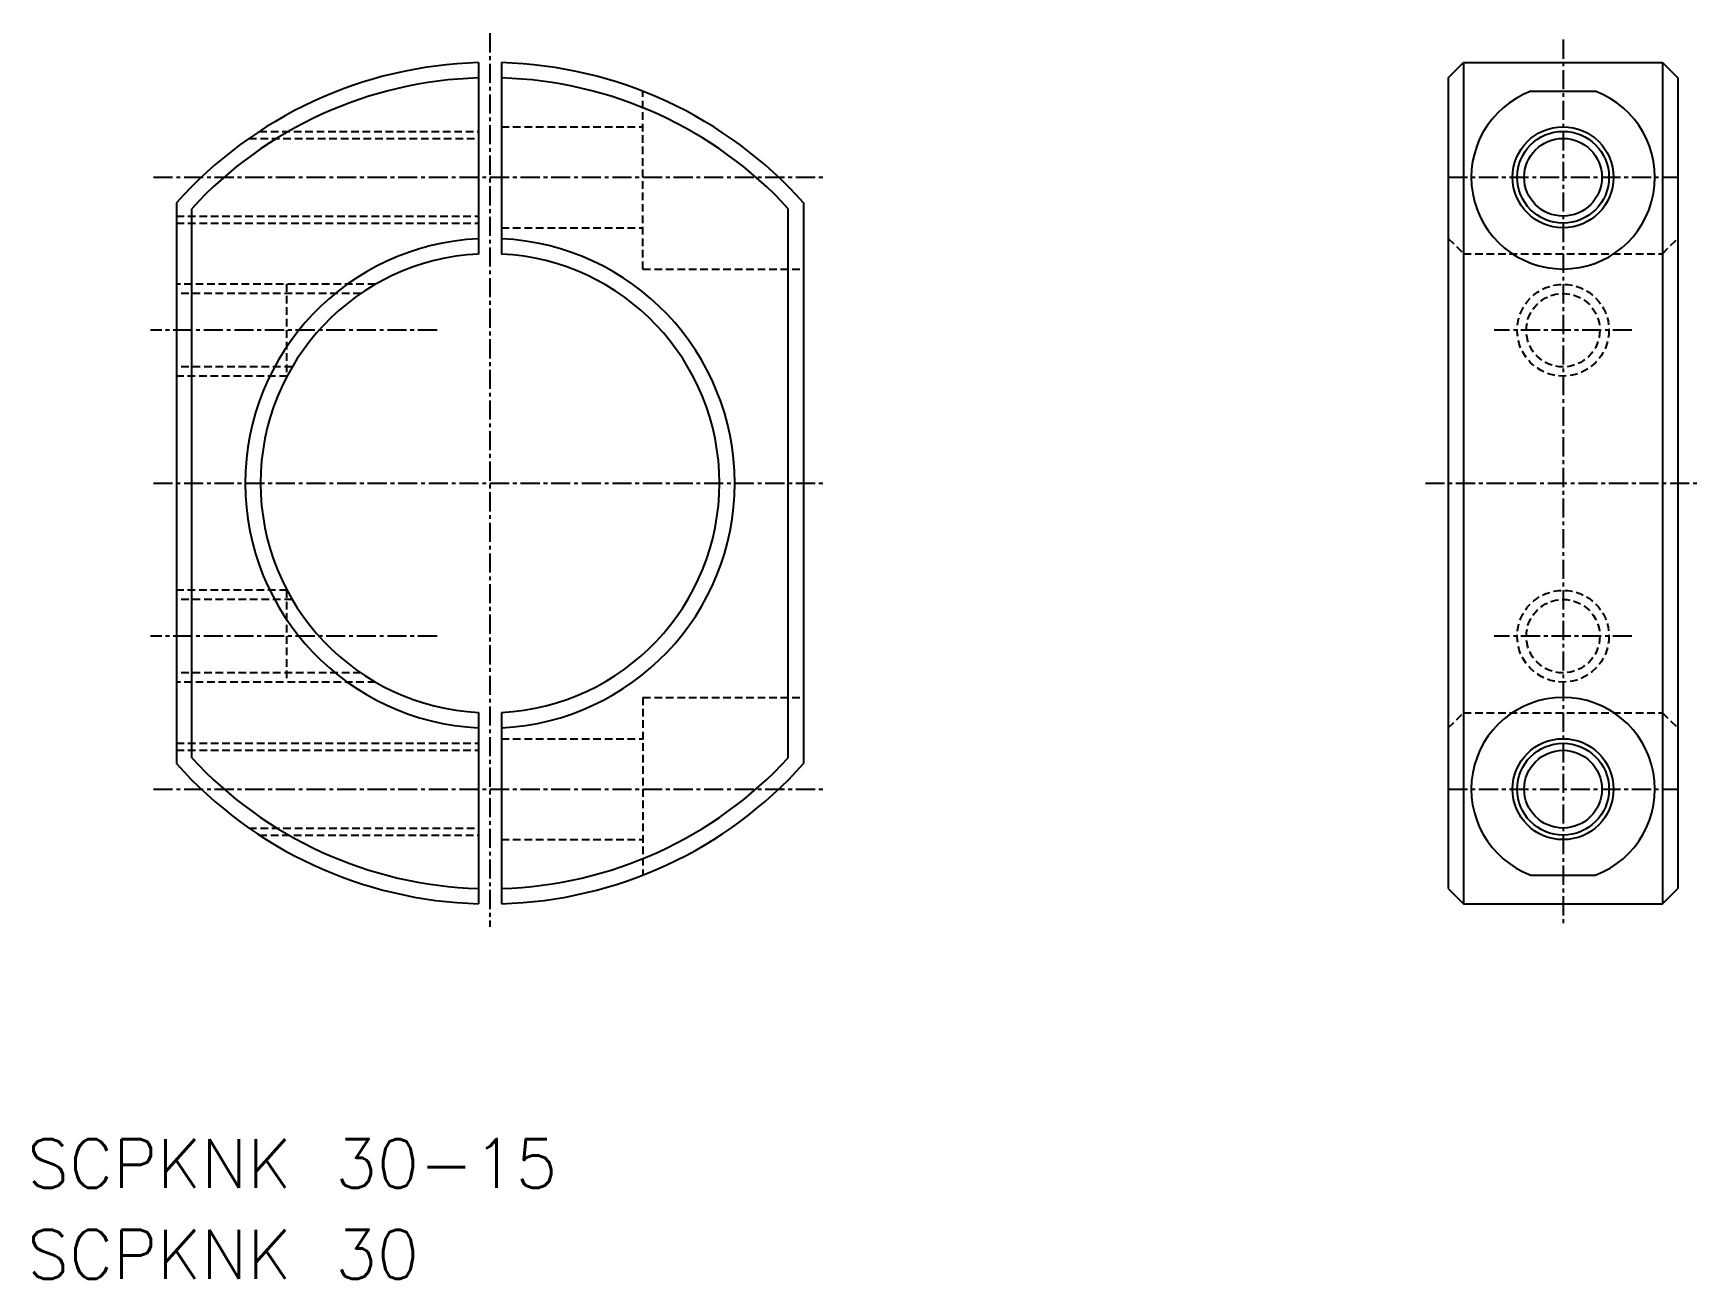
# Model space of a CAD drawing. Extents: x 917 to 1026, y 50 to 131.
import ezdxf

# ---------------------------------------------------------------- set-up
doc = ezdxf.new("R2010")
doc.units = 0
doc.linetypes.add('CENTER', pattern=[2, 1.25, -0.25, 0.25, -0.25])
doc.linetypes.add('DASHED', pattern=[0.75, 0.5, -0.25])
doc.layers.get('0').update_dxf_attribs({"linetype": 'CONTINUOUS'})
doc.layers.add('CENTER', color=1, linetype='CENTER')
doc.styles.get("Standard").update_dxf_attribs({"font": 'txt.shx', "bigfont": 'bigfont.shx'})

msp = doc.modelspace()

# ---------------------------------------------------------------- linework, layer by layer
at = {"color": 7, "linetype": 'CONTINUOUS'}
for p, q in [((946.34, 129.56), (946.34, 117.05)), ((947.84, 129.56), (947.84, 117.05)), ((1009.74, 128.57), (1010.74, 129.57)), ((1010.74, 129.57), (1010.74, 74.57)), ((1010.74, 129.57), (1023.74, 129.57)), ((1023.74, 129.57), (1023.74, 74.57)), ((1023.74, 129.57), (1024.74, 128.57)), ((1009.74, 128.57), (1009.74, 75.57)), ((1015.13, 127.69), (1019.34, 127.69)), ((1024.74, 128.57), (1024.74, 75.57)), ((926.59, 120.4), (926.59, 83.74)), ((927.59, 84.12), (927.59, 120.01)), ((966.59, 84.12), (966.59, 120.01)), ((967.59, 120.4), (967.59, 83.74)), ((946.34, 87.09), (946.34, 74.58)), ((947.84, 87.09), (947.84, 74.58)), ((1015.13, 76.45), (1019.34, 76.45)), ((1009.74, 75.57), (1010.74, 74.57)), ((1023.74, 74.57), (1024.74, 75.57)), ((1010.74, 74.57), (1023.74, 74.57))]:
    msp.add_line(p, q, dxfattribs=at)
at = {"color": 3, "linetype": 'DASHED'}
for p, q in [((957.09, 116.07), (957.09, 127.69)), ((947.84, 125.37), (957.09, 125.37)), ((931.33, 124.61), (946.34, 124.61)), ((932.01, 125.07), (946.34, 125.07)), ((926.59, 119.53), (946.34, 119.53)), ((926.59, 119.07), (946.34, 119.07)), ((947.84, 118.77), (957.09, 118.77)), ((1009.74, 118.07), (1010.74, 117.07)), ((1023.74, 117.07), (1024.74, 118.07)), ((1010.74, 117.07), (1023.74, 117.07)), ((1010.74, 117.07), (1010.74, 87.07)), ((1023.74, 117.07), (1023.74, 87.07)), ((957.09, 116.07), (967.59, 116.07)), ((939.6, 115.07), (926.59, 115.07)), ((938.65, 114.47), (926.59, 114.47)), ((933.79, 115.07), (933.79, 109.07)), ((934.15, 109.67), (926.59, 109.67)), ((933.82, 109.07), (926.59, 109.07)), ((933.82, 95.07), (926.59, 95.07)), ((933.79, 95.07), (933.79, 89.07)), ((934.15, 94.47), (926.59, 94.47)), ((938.65, 89.67), (926.59, 89.67)), ((939.6, 89.07), (926.59, 89.07)), ((957.09, 88.07), (957.09, 76.45)), ((957.09, 88.07), (967.59, 88.07)), ((1009.74, 86.07), (1010.74, 87.07)), ((1010.74, 87.07), (1023.74, 87.07)), ((1023.74, 87.07), (1024.74, 86.07)), ((926.59, 85.07), (946.34, 85.07)), ((947.84, 85.37), (957.09, 85.37)), ((926.59, 84.61), (946.34, 84.61)), ((931.33, 79.53), (946.34, 79.53)), ((932.01, 79.07), (946.34, 79.07)), ((947.84, 78.77), (957.09, 78.77))]:
    msp.add_line(p, q, dxfattribs=at)
at = {"color": 7, "linetype": 'CONTINUOUS'}
for centre, radius in [((1017.24, 122.07), 3.3), ((1017.24, 122.07), 2.54), ((1017.24, 82.07), 3.3), ((1017.24, 82.07), 2.54)]:
    msp.add_circle(centre, radius, dxfattribs=at)
at = {"color": 3, "linetype": 'CONTINUOUS'}
for centre in [(1017.24, 122.07), (1017.24, 82.07)]:
    msp.add_circle(centre, 3, dxfattribs=at)
at = {"color": 3, "linetype": 'DASHED'}
for centre, radius in [((1017.24, 112.07), 3), ((1017.24, 112.07), 2.4), ((1017.24, 92.07), 3), ((1017.24, 92.07), 2.4)]:
    msp.add_circle(centre, radius, dxfattribs=at)
at = {"color": 7, "linetype": 'CONTINUOUS'}
for centre, radius, start, end in [((947.09, 102.07), 27.5, 91.5628, 138.1982), ((947.09, 102.07), 27.5, 41.8018, 88.4372), ((947.09, 102.07), 26.5, 91.6218, 137.379), ((947.09, 102.07), 26.5, 42.621, 88.3782), ((1017.24, 122.07), 6, 110.5723, 69.4277), ((947.09, 102.07), 16, 92.6867, 267.3133), ((947.09, 102.07), 16, 272.6867, 87.3133), ((947.09, 102.07), 15, 92.866, 267.134), ((947.09, 102.07), 15, 272.866, 87.134), ((1017.24, 82.07), 6, 290.5723, 249.4277), ((947.09, 102.07), 26.5, 222.621, 268.3782), ((947.09, 102.07), 26.5, 271.6218, 317.379), ((947.09, 102.07), 27.5, 221.8018, 268.4372), ((947.09, 102.07), 27.5, 271.5628, 318.1982)]:
    msp.add_arc(centre, radius, start, end, dxfattribs=at)
at = {"layer": 'CENTER', "color": 1, "linetype": 'CENTER'}
for p, q in [((947.09, 131.48), (947.09, 73.08)), ((1017.24, 131.07), (1017.24, 73.07)), ((925.09, 122.07), (969.09, 122.07)), ((1009.74, 122.07), (1024.74, 122.07)), ((943.63, 112.07), (924.89, 112.07)), ((1021.74, 112.07), (1012.73, 112.07)), ((925.09, 102.07), (969.09, 102.07)), ((1008.24, 102.07), (1026.24, 102.07)), ((943.63, 92.07), (924.89, 92.07)), ((1021.74, 92.07), (1012.73, 92.07)), ((925.09, 82.07), (969.09, 82.07)), ((1009.74, 82.07), (1024.74, 82.07))]:
    msp.add_line(p, q, dxfattribs=at)

# ---------------------------------------------------------------- texts
at = {"color": 7, "linetype": 'CONTINUOUS'}
for s, p in [('SCPKNK 30-15', (916.83, 56)), ('SCPKNK 30', (916.83, 50.07))]:
    msp.add_text(s, height=3.2, dxfattribs=at).set_placement(p)

doc.saveas('drawing.dxf')
